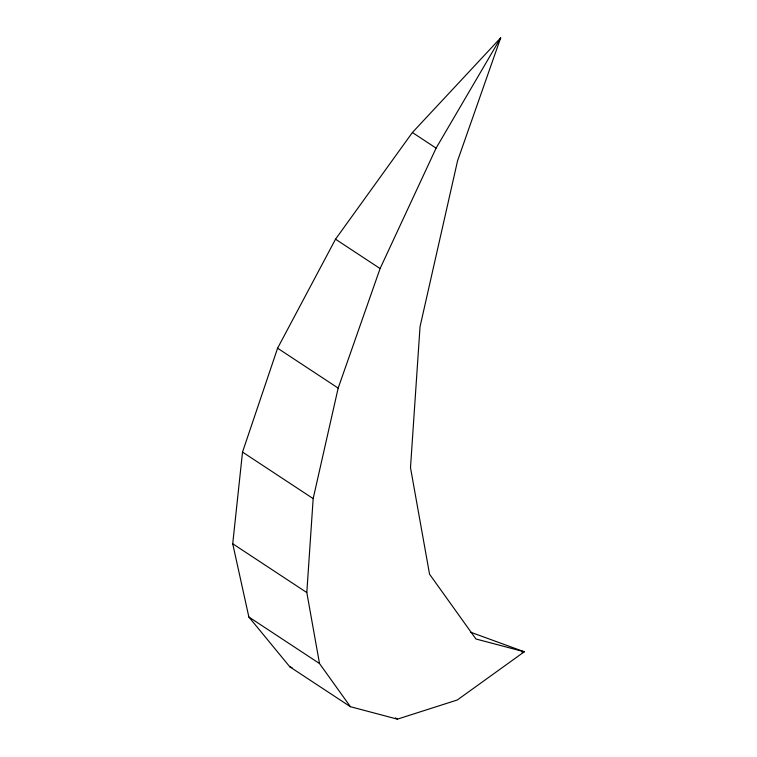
<?xml version="1.0" encoding="UTF-8"?>
<svg xmlns="http://www.w3.org/2000/svg" width="757" height="757" viewBox="0 0 757 757"><rect width="100%" height="100%" fill="white"/><g stroke="black" fill="none" stroke-linecap="round" stroke-linejoin="round"><path stroke-width="1.14" d="M350.415 706.716L319.511 663.539L306.812 592.561L313.171 498.617L338.171 388.104L380.099 268.555L436.098 148.126L500.689 37.85L412.395 132.522L335.531 239.203L277.592 348.201L242.524 452.08L232.721 543.763L248.864 617.012L289.827 666.822L350.415 706.716L397.406 719.15L457.294 699.988L524.279 651.777L470.438 632.142M498.484 42.004L500.689 37.85L457.559 160.834L420.04 326.683L410.493 467.665L429.55 574.194L475.926 638.984L524.279 651.777L522.065 652.572M289.827 666.822L292.041 667.627M412.395 132.522L436.098 148.126M335.531 239.203L380.099 268.555M277.592 348.201L338.171 388.104M242.524 452.08L313.171 498.617M232.721 543.763L306.812 592.561M248.864 617.012L319.511 663.539M395.466 717.873L397.406 719.15"/></g></svg>
